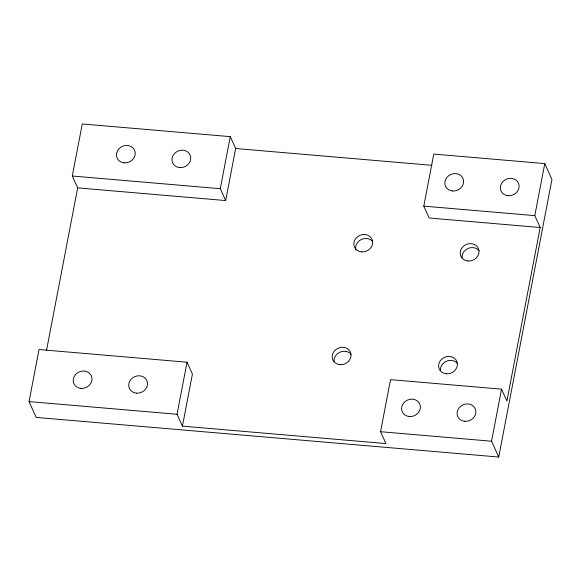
<?xml version="1.0" encoding="UTF-8"?>
<svg xmlns="http://www.w3.org/2000/svg" width="581" height="581" viewBox="0 0 581 581"><rect width="100%" height="100%" fill="white"/><g stroke="black" fill="none" stroke-linecap="round" stroke-linejoin="round"><path stroke-width="0.87" d="M544.775 163.581L551.95 179.406L498.73 457.036L36.225 417.419L29.05 401.594L39.029 349.537L187.031 362.217L192.413 374.084L182.434 426.142L385.937 443.572L380.555 431.705L390.534 379.647L501.534 389.161L506.915 401.028L540.177 227.505L534.796 215.638L544.775 163.581L433.775 154.074L423.796 206.132L429.177 217.998L540.177 227.505M72.291 176.014L82.27 123.964L230.272 136.644L235.654 148.511L225.675 200.561L77.672 187.881L72.291 176.014L220.293 188.694L225.675 200.561M46.458 350.728L77.672 187.881M182.434 426.142L177.052 414.275L187.031 362.217M220.293 188.694L230.272 136.644M498.73 457.036L491.555 441.219L501.534 389.161M235.654 148.511L431.923 165.324M423.796 206.132L534.796 215.638M29.05 401.594L177.052 414.275M380.555 431.705L491.555 441.219M462.033 257.761A9.565 8.526 -24.4 0 1 468.213 248.37A9.565 8.526 -24.4 0 1 479.114 250.709M440.413 370.547A9.565 8.526 -24.4 0 1 446.593 361.157A9.565 8.526 -24.4 0 1 457.494 363.495M334.039 361.44A9.565 8.526 -24.4 0 1 340.219 352.05A9.565 8.526 -24.4 0 1 351.12 354.381M355.935 250.12A9.565 8.526 -24.4 0 1 361.077 239.604A9.565 8.526 -24.4 0 1 372.741 241.594M124.181 162.825A9.565 8.526 -24.4 0 0 134.683 150.501A9.565 8.526 -24.4 0 0 118.662 149.128A9.565 8.526 -24.4 0 0 124.181 162.825M80.941 388.398A9.565 8.526 -24.4 0 0 91.442 376.074A9.565 8.526 -24.4 0 0 75.421 374.701A9.565 8.526 -24.4 0 0 80.941 388.398M464.815 421.29A9.565 8.526 -24.4 0 0 475.323 408.959A9.565 8.526 -24.4 0 0 459.302 407.586A9.565 8.526 -24.4 0 0 464.815 421.29M508.055 195.71A9.565 8.526 -24.4 0 0 518.564 183.385A9.565 8.526 -24.4 0 0 502.543 182.013A9.565 8.526 -24.4 0 0 508.055 195.71M452.555 190.96A9.565 8.526 -24.4 0 0 463.064 178.628A9.565 8.526 -24.4 0 0 447.043 177.256A9.565 8.526 -24.4 0 0 452.555 190.96M179.682 167.582A9.565 8.526 -24.4 0 0 190.183 155.25A9.565 8.526 -24.4 0 0 174.162 153.878A9.565 8.526 -24.4 0 0 179.682 167.582M136.441 393.155A9.565 8.526 -24.4 0 0 146.942 380.831A9.565 8.526 -24.4 0 0 130.921 379.458A9.565 8.526 -24.4 0 0 136.441 393.155M409.315 416.533A9.565 8.526 -24.4 0 0 419.823 404.209A9.565 8.526 -24.4 0 0 403.802 402.836A9.565 8.526 -24.4 0 0 409.315 416.533M467.945 261A9.565 8.526 -24.4 0 0 478.446 248.675A9.565 8.526 -24.4 0 0 462.425 247.303A9.565 8.526 -24.4 0 0 467.945 261M446.324 373.794A9.565 8.526 -24.4 0 0 456.826 361.462A9.565 8.526 -24.4 0 0 440.805 360.089A9.565 8.526 -24.4 0 0 446.324 373.794M339.943 364.679A9.565 8.526 -24.4 0 0 350.452 352.347A9.565 8.526 -24.4 0 0 334.431 350.975A9.565 8.526 -24.4 0 0 339.943 364.679M361.564 251.893A9.565 8.526 -24.4 0 0 372.072 239.561A9.565 8.526 -24.4 0 0 356.051 238.188A9.565 8.526 -24.4 0 0 361.564 251.893"/></g></svg>
